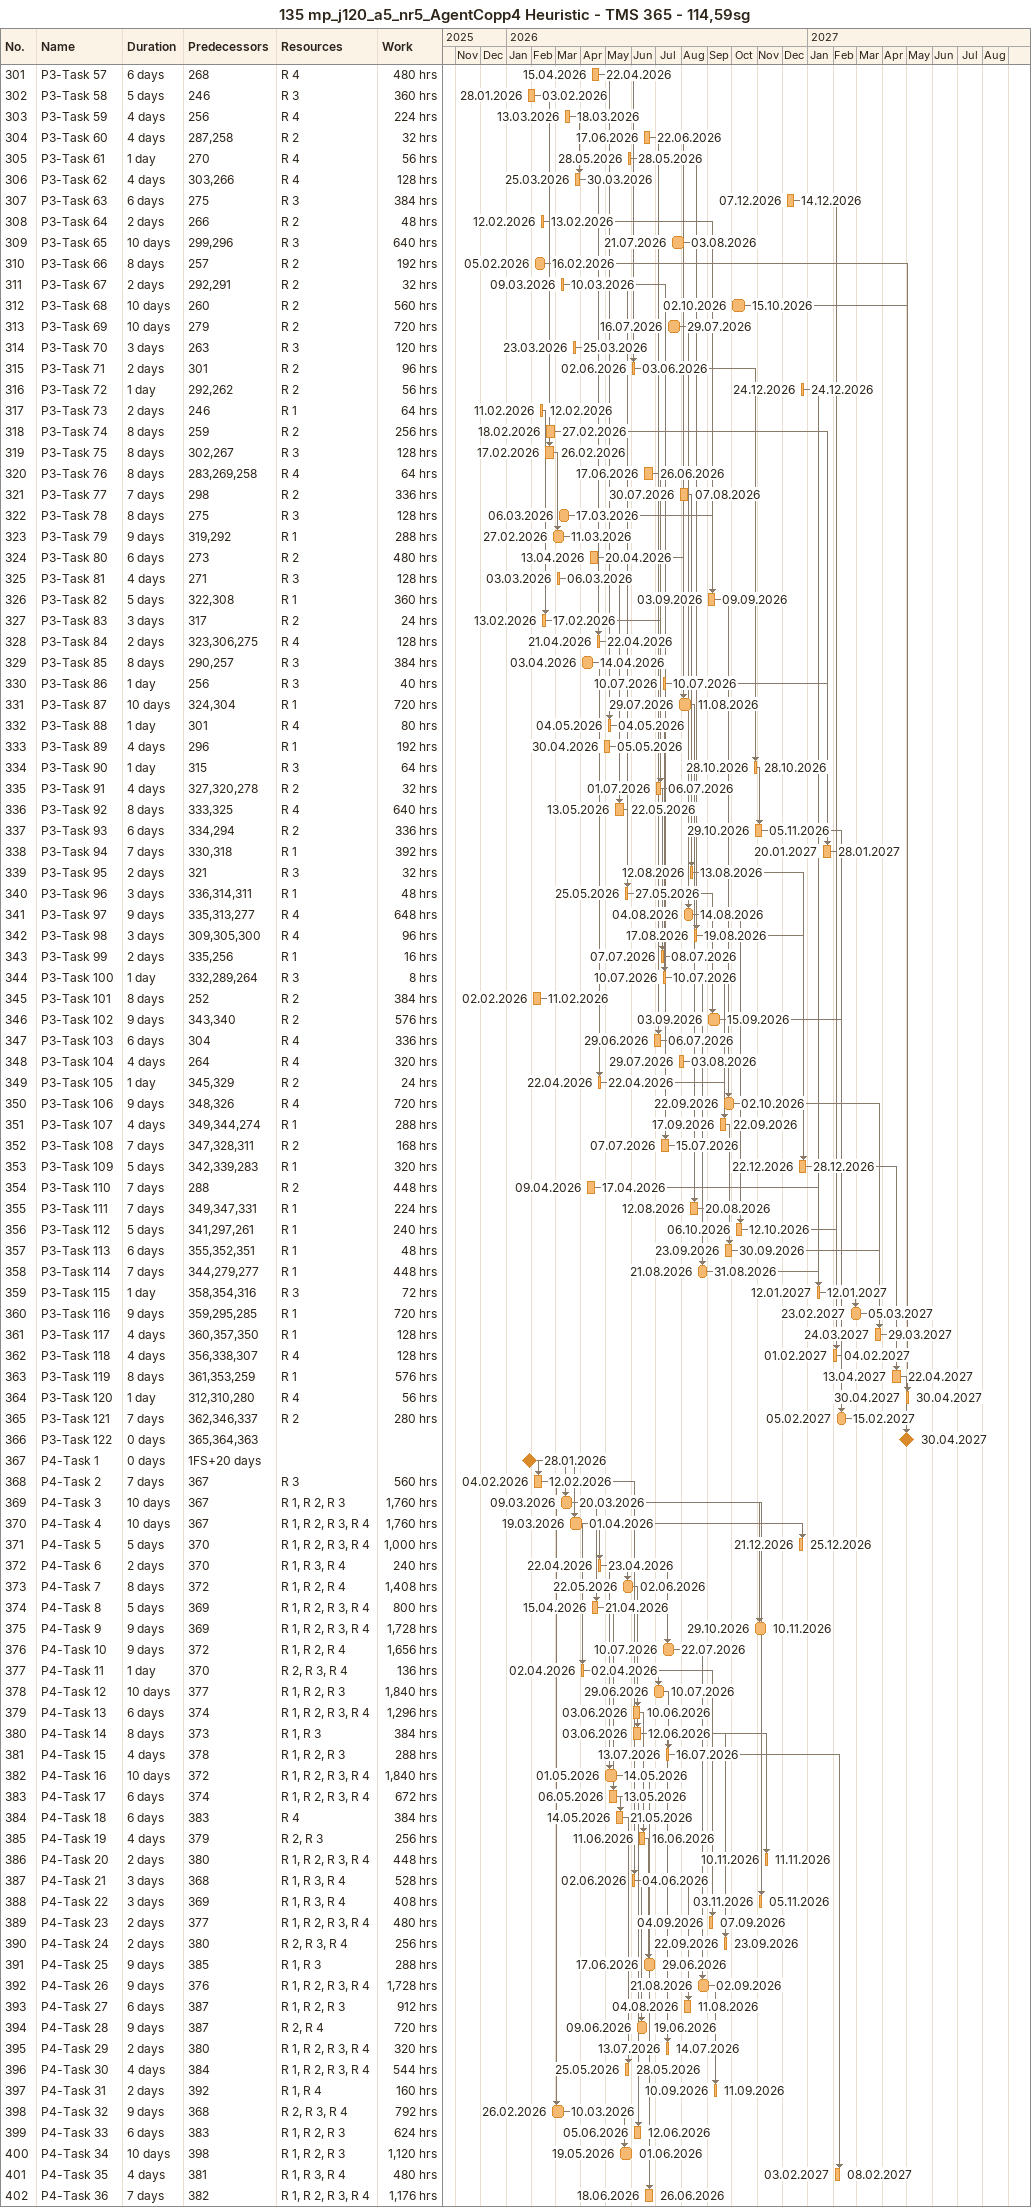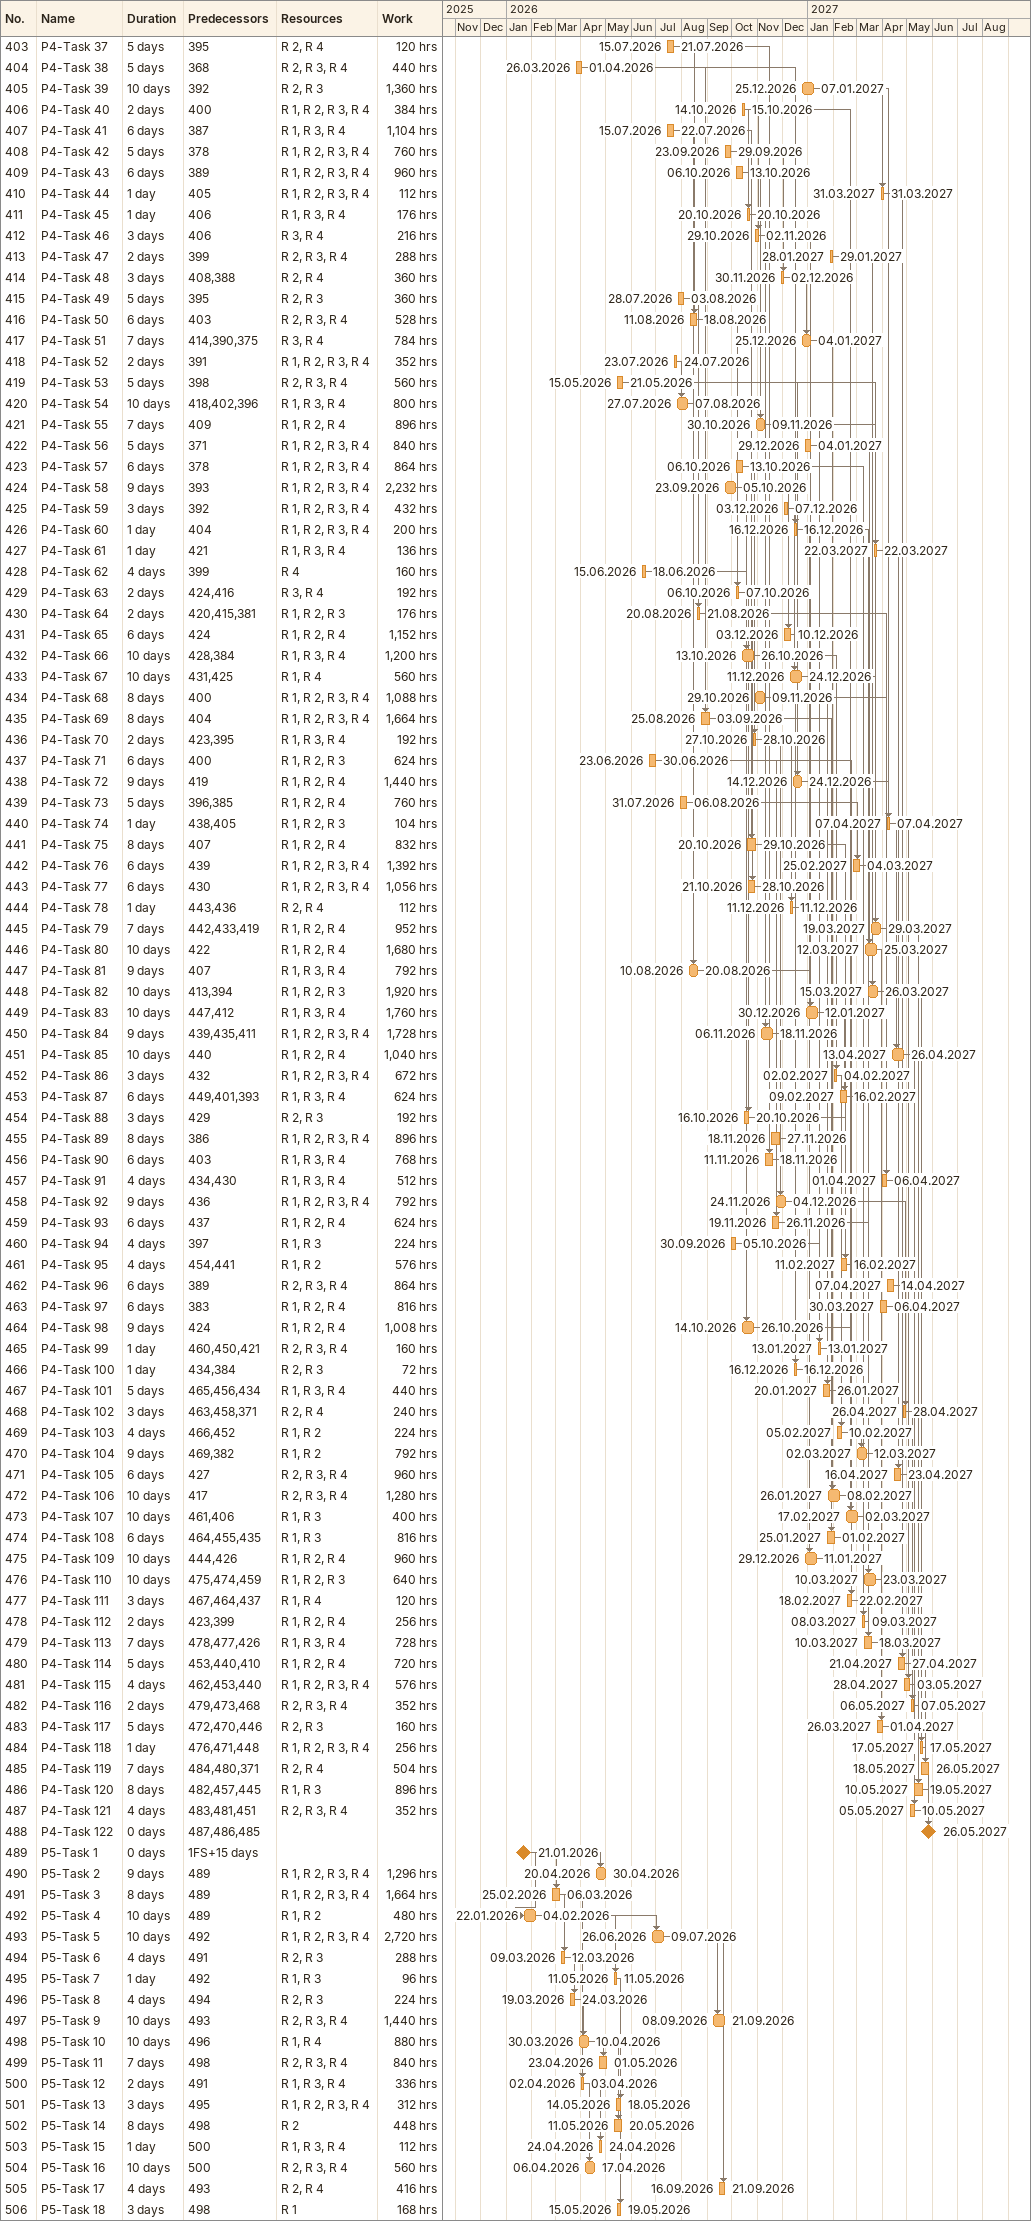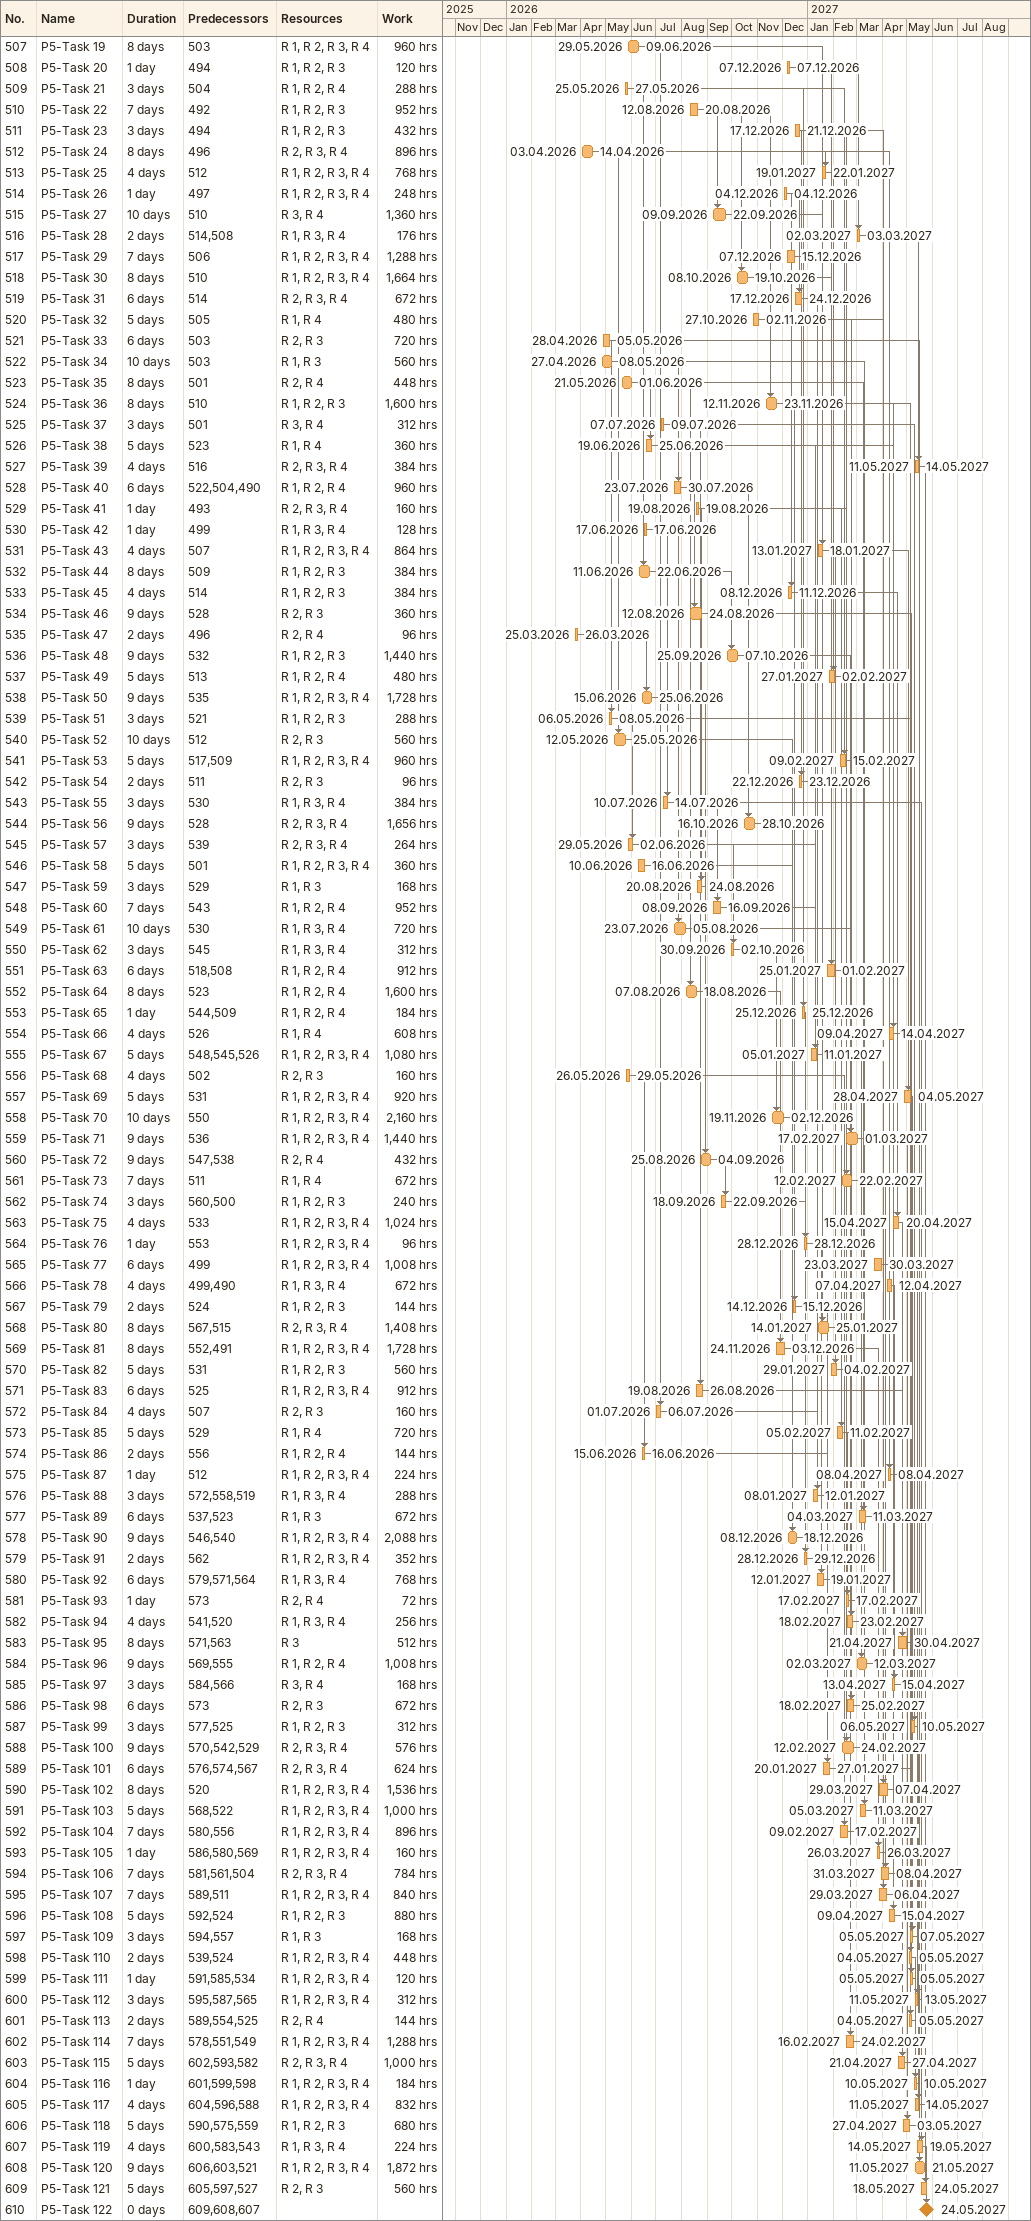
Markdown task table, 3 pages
135 mp_j120_a5_nr5_AgentCopp4 Heuristic - TMS 365 - 114,59sg

| ID | Task | Duration | Start | Finish | Predecessors | Resources | Work (h) |
|---|---|---|---|---|---|---|---|
| 301 | P3-Task 57 | 6d | 2026-04-15 | 2026-04-22 | 268 | R 4 | 480 |
| 302 | P3-Task 58 | 5d | 2026-01-28 | 2026-02-03 | 246 | R 3 | 360 |
| 303 | P3-Task 59 | 4d | 2026-03-13 | 2026-03-18 | 256 | R 4 | 224 |
| 304 | P3-Task 60 | 4d | 2026-06-17 | 2026-06-22 | 287, 258 | R 2 | 32 |
| 305 | P3-Task 61 | 1d | 2026-05-28 | 2026-05-28 | 270 | R 4 | 56 |
| 306 | P3-Task 62 | 4d | 2026-03-25 | 2026-03-30 | 303, 266 | R 4 | 128 |
| 307 | P3-Task 63 | 6d | 2026-12-07 | 2026-12-14 | 275 | R 3 | 384 |
| 308 | P3-Task 64 | 2d | 2026-02-12 | 2026-02-13 | 266 | R 2 | 48 |
| 309 | P3-Task 65 | 10d | 2026-07-21 | 2026-08-03 | 299, 296 | R 3 | 640 |
| 310 | P3-Task 66 | 8d | 2026-02-05 | 2026-02-16 | 257 | R 2 | 192 |
| 311 | P3-Task 67 | 2d | 2026-03-09 | 2026-03-10 | 292, 291 | R 2 | 32 |
| 312 | P3-Task 68 | 10d | 2026-10-02 | 2026-10-15 | 260 | R 2 | 560 |
| 313 | P3-Task 69 | 10d | 2026-07-16 | 2026-07-29 | 279 | R 2 | 720 |
| 314 | P3-Task 70 | 3d | 2026-03-23 | 2026-03-25 | 263 | R 3 | 120 |
| 315 | P3-Task 71 | 2d | 2026-06-02 | 2026-06-03 | 301 | R 2 | 96 |
| 316 | P3-Task 72 | 1d | 2026-12-24 | 2026-12-24 | 292, 262 | R 2 | 56 |
| 317 | P3-Task 73 | 2d | 2026-02-11 | 2026-02-12 | 246 | R 1 | 64 |
| 318 | P3-Task 74 | 8d | 2026-02-18 | 2026-02-27 | 259 | R 2 | 256 |
| 319 | P3-Task 75 | 8d | 2026-02-17 | 2026-02-26 | 302, 267 | R 3 | 128 |
| 320 | P3-Task 76 | 8d | 2026-06-17 | 2026-06-26 | 283, 269, 258 | R 4 | 64 |
| 321 | P3-Task 77 | 7d | 2026-07-30 | 2026-08-07 | 298 | R 2 | 336 |
| 322 | P3-Task 78 | 8d | 2026-03-06 | 2026-03-17 | 275 | R 3 | 128 |
| 323 | P3-Task 79 | 9d | 2026-02-27 | 2026-03-11 | 319, 292 | R 1 | 288 |
| 324 | P3-Task 80 | 6d | 2026-04-13 | 2026-04-20 | 273 | R 2 | 480 |
| 325 | P3-Task 81 | 4d | 2026-03-03 | 2026-03-06 | 271 | R 3 | 128 |
| 326 | P3-Task 82 | 5d | 2026-09-03 | 2026-09-09 | 322, 308 | R 1 | 360 |
| 327 | P3-Task 83 | 3d | 2026-02-13 | 2026-02-17 | 317 | R 2 | 24 |
| 328 | P3-Task 84 | 2d | 2026-04-21 | 2026-04-22 | 323, 306, 275 | R 4 | 128 |
| 329 | P3-Task 85 | 8d | 2026-04-03 | 2026-04-14 | 290, 257 | R 3 | 384 |
| 330 | P3-Task 86 | 1d | 2026-07-10 | 2026-07-10 | 256 | R 3 | 40 |
| 331 | P3-Task 87 | 10d | 2026-07-29 | 2026-08-11 | 324, 304 | R 1 | 720 |
| 332 | P3-Task 88 | 1d | 2026-05-04 | 2026-05-04 | 301 | R 4 | 80 |
| 333 | P3-Task 89 | 4d | 2026-04-30 | 2026-05-05 | 296 | R 1 | 192 |
| 334 | P3-Task 90 | 1d | 2026-10-28 | 2026-10-28 | 315 | R 3 | 64 |
| 335 | P3-Task 91 | 4d | 2026-07-01 | 2026-07-06 | 327, 320, 278 | R 2 | 32 |
| 336 | P3-Task 92 | 8d | 2026-05-13 | 2026-05-22 | 333, 325 | R 4 | 640 |
| 337 | P3-Task 93 | 6d | 2026-10-29 | 2026-11-05 | 334, 294 | R 2 | 336 |
| 338 | P3-Task 94 | 7d | 2027-01-20 | 2027-01-28 | 330, 318 | R 1 | 392 |
| 339 | P3-Task 95 | 2d | 2026-08-12 | 2026-08-13 | 321 | R 3 | 32 |
| 340 | P3-Task 96 | 3d | 2026-05-25 | 2026-05-27 | 336, 314, 311 | R 1 | 48 |
| 341 | P3-Task 97 | 9d | 2026-08-04 | 2026-08-14 | 335, 313, 277 | R 4 | 648 |
| 342 | P3-Task 98 | 3d | 2026-08-17 | 2026-08-19 | 309, 305, 300 | R 4 | 96 |
| 343 | P3-Task 99 | 2d | 2026-07-07 | 2026-07-08 | 335, 256 | R 1 | 16 |
| 344 | P3-Task 100 | 1d | 2026-07-10 | 2026-07-10 | 332, 289, 264 | R 3 | 8 |
| 345 | P3-Task 101 | 8d | 2026-02-02 | 2026-02-11 | 252 | R 2 | 384 |
| 346 | P3-Task 102 | 9d | 2026-09-03 | 2026-09-15 | 343, 340 | R 2 | 576 |
| 347 | P3-Task 103 | 6d | 2026-06-29 | 2026-07-06 | 304 | R 4 | 336 |
| 348 | P3-Task 104 | 4d | 2026-07-29 | 2026-08-03 | 264 | R 4 | 320 |
| 349 | P3-Task 105 | 1d | 2026-04-22 | 2026-04-22 | 345, 329 | R 2 | 24 |
| 350 | P3-Task 106 | 9d | 2026-09-22 | 2026-10-02 | 348, 326 | R 4 | 720 |
| 351 | P3-Task 107 | 4d | 2026-09-17 | 2026-09-22 | 349, 344, 274 | R 1 | 288 |
| 352 | P3-Task 108 | 7d | 2026-07-07 | 2026-07-15 | 347, 328, 311 | R 2 | 168 |
| 353 | P3-Task 109 | 5d | 2026-12-22 | 2026-12-28 | 342, 339, 283 | R 1 | 320 |
| 354 | P3-Task 110 | 7d | 2026-04-09 | 2026-04-17 | 288 | R 2 | 448 |
| 355 | P3-Task 111 | 7d | 2026-08-12 | 2026-08-20 | 349, 347, 331 | R 1 | 224 |
| 356 | P3-Task 112 | 5d | 2026-10-06 | 2026-10-12 | 341, 297, 261 | R 1 | 240 |
| 357 | P3-Task 113 | 6d | 2026-09-23 | 2026-09-30 | 355, 352, 351 | R 1 | 48 |
| 358 | P3-Task 114 | 7d | 2026-08-21 | 2026-08-31 | 344, 279, 277 | R 1 | 448 |
| 359 | P3-Task 115 | 1d | 2027-01-12 | 2027-01-12 | 358, 354, 316 | R 3 | 72 |
| 360 | P3-Task 116 | 9d | 2027-02-23 | 2027-03-05 | 359, 295, 285 | R 1 | 720 |
| 361 | P3-Task 117 | 4d | 2027-03-24 | 2027-03-29 | 360, 357, 350 | R 1 | 128 |
| 362 | P3-Task 118 | 4d | 2027-02-01 | 2027-02-04 | 356, 338, 307 | R 4 | 128 |
| 363 | P3-Task 119 | 8d | 2027-04-13 | 2027-04-22 | 361, 353, 259 | R 1 | 576 |
| 364 | P3-Task 120 | 1d | 2027-04-30 | 2027-04-30 | 312, 310, 280 | R 4 | 56 |
| 365 | P3-Task 121 | 7d | 2027-02-05 | 2027-02-15 | 362, 346, 337 | R 2 | 280 |
| 366 | P3-Task 122 | 0d | 2027-04-30 | 2027-04-30 | 365, 364, 363 |  |  |
| 367 | P4-Task 1 | 0d | 2026-01-28 | 2026-01-28 | 1FS+20d |  |  |
| 368 | P4-Task 2 | 7d | 2026-02-04 | 2026-02-12 | 367 | R 3 | 560 |
| 369 | P4-Task 3 | 10d | 2026-03-09 | 2026-03-20 | 367 | R 1, R 2, R 3 | 1760 |
| 370 | P4-Task 4 | 10d | 2026-03-19 | 2026-04-01 | 367 | R 1, R 2, R 3, R 4 | 1760 |
| 371 | P4-Task 5 | 5d | 2026-12-21 | 2026-12-25 | 370 | R 1, R 2, R 3, R 4 | 1000 |
| 372 | P4-Task 6 | 2d | 2026-04-22 | 2026-04-23 | 370 | R 1, R 3, R 4 | 240 |
| 373 | P4-Task 7 | 8d | 2026-05-22 | 2026-06-02 | 372 | R 1, R 2, R 4 | 1408 |
| 374 | P4-Task 8 | 5d | 2026-04-15 | 2026-04-21 | 369 | R 1, R 2, R 3, R 4 | 800 |
| 375 | P4-Task 9 | 9d | 2026-10-29 | 2026-11-10 | 369 | R 1, R 2, R 3, R 4 | 1728 |
| 376 | P4-Task 10 | 9d | 2026-07-10 | 2026-07-22 | 372 | R 1, R 2, R 4 | 1656 |
| 377 | P4-Task 11 | 1d | 2026-04-02 | 2026-04-02 | 370 | R 2, R 3, R 4 | 136 |
| 378 | P4-Task 12 | 10d | 2026-06-29 | 2026-07-10 | 377 | R 1, R 2, R 3 | 1840 |
| 379 | P4-Task 13 | 6d | 2026-06-03 | 2026-06-10 | 374 | R 1, R 2, R 3, R 4 | 1296 |
| 380 | P4-Task 14 | 8d | 2026-06-03 | 2026-06-12 | 373 | R 1, R 3 | 384 |
| 381 | P4-Task 15 | 4d | 2026-07-13 | 2026-07-16 | 378 | R 1, R 2, R 3 | 288 |
| 382 | P4-Task 16 | 10d | 2026-05-01 | 2026-05-14 | 372 | R 1, R 2, R 3, R 4 | 1840 |
| 383 | P4-Task 17 | 6d | 2026-05-06 | 2026-05-13 | 374 | R 1, R 2, R 3, R 4 | 672 |
| 384 | P4-Task 18 | 6d | 2026-05-14 | 2026-05-21 | 383 | R 4 | 384 |
| 385 | P4-Task 19 | 4d | 2026-06-11 | 2026-06-16 | 379 | R 2, R 3 | 256 |
| 386 | P4-Task 20 | 2d | 2026-11-10 | 2026-11-11 | 380 | R 1, R 2, R 3, R 4 | 448 |
| 387 | P4-Task 21 | 3d | 2026-06-02 | 2026-06-04 | 368 | R 1, R 3, R 4 | 528 |
| 388 | P4-Task 22 | 3d | 2026-11-03 | 2026-11-05 | 369 | R 1, R 3, R 4 | 408 |
| 389 | P4-Task 23 | 2d | 2026-09-04 | 2026-09-07 | 377 | R 1, R 2, R 3, R 4 | 480 |
| 390 | P4-Task 24 | 2d | 2026-09-22 | 2026-09-23 | 380 | R 2, R 3, R 4 | 256 |
| 391 | P4-Task 25 | 9d | 2026-06-17 | 2026-06-29 | 385 | R 1, R 3 | 288 |
| 392 | P4-Task 26 | 9d | 2026-08-21 | 2026-09-02 | 376 | R 1, R 2, R 3, R 4 | 1728 |
| 393 | P4-Task 27 | 6d | 2026-08-04 | 2026-08-11 | 387 | R 1, R 2, R 3 | 912 |
| 394 | P4-Task 28 | 9d | 2026-06-09 | 2026-06-19 | 387 | R 2, R 4 | 720 |
| 395 | P4-Task 29 | 2d | 2026-07-13 | 2026-07-14 | 380 | R 1, R 2, R 3, R 4 | 320 |
| 396 | P4-Task 30 | 4d | 2026-05-25 | 2026-05-28 | 384 | R 1, R 2, R 3, R 4 | 544 |
| 397 | P4-Task 31 | 2d | 2026-09-10 | 2026-09-11 | 392 | R 1, R 4 | 160 |
| 398 | P4-Task 32 | 9d | 2026-02-26 | 2026-03-10 | 368 | R 2, R 3, R 4 | 792 |
| 399 | P4-Task 33 | 6d | 2026-06-05 | 2026-06-12 | 383 | R 1, R 2, R 3 | 624 |
| 400 | P4-Task 34 | 10d | 2026-05-19 | 2026-06-01 | 398 | R 1, R 2, R 3 | 1120 |
| 401 | P4-Task 35 | 4d | 2027-02-03 | 2027-02-08 | 381 | R 1, R 3, R 4 | 480 |
| 402 | P4-Task 36 | 7d | 2026-06-18 | 2026-06-26 | 382 | R 1, R 2, R 3, R 4 | 1176 |
| 403 | P4-Task 37 | 5d | 2026-07-15 | 2026-07-21 | 395 | R 2, R 4 | 120 |
| 404 | P4-Task 38 | 5d | 2026-03-26 | 2026-04-01 | 368 | R 2, R 3, R 4 | 440 |
| 405 | P4-Task 39 | 10d | 2026-12-25 | 2027-01-07 | 392 | R 2, R 3 | 1360 |
| 406 | P4-Task 40 | 2d | 2026-10-14 | 2026-10-15 | 400 | R 1, R 2, R 3, R 4 | 384 |
| 407 | P4-Task 41 | 6d | 2026-07-15 | 2026-07-22 | 387 | R 1, R 3, R 4 | 1104 |
| 408 | P4-Task 42 | 5d | 2026-09-23 | 2026-09-29 | 378 | R 1, R 2, R 3, R 4 | 760 |
| 409 | P4-Task 43 | 6d | 2026-10-06 | 2026-10-13 | 389 | R 1, R 2, R 3, R 4 | 960 |
| 410 | P4-Task 44 | 1d | 2027-03-31 | 2027-03-31 | 405 | R 1, R 2, R 3, R 4 | 112 |
| 411 | P4-Task 45 | 1d | 2026-10-20 | 2026-10-20 | 406 | R 1, R 3, R 4 | 176 |
| 412 | P4-Task 46 | 3d | 2026-10-29 | 2026-11-02 | 406 | R 3, R 4 | 216 |
| 413 | P4-Task 47 | 2d | 2027-01-28 | 2027-01-29 | 399 | R 2, R 3, R 4 | 288 |
| 414 | P4-Task 48 | 3d | 2026-11-30 | 2026-12-02 | 408, 388 | R 2, R 4 | 360 |
| 415 | P4-Task 49 | 5d | 2026-07-28 | 2026-08-03 | 395 | R 2, R 3 | 360 |
| 416 | P4-Task 50 | 6d | 2026-08-11 | 2026-08-18 | 403 | R 2, R 3, R 4 | 528 |
| 417 | P4-Task 51 | 7d | 2026-12-25 | 2027-01-04 | 414, 390, 375 | R 3, R 4 | 784 |
| 418 | P4-Task 52 | 2d | 2026-07-23 | 2026-07-24 | 391 | R 1, R 2, R 3, R 4 | 352 |
| 419 | P4-Task 53 | 5d | 2026-05-15 | 2026-05-21 | 398 | R 2, R 3, R 4 | 560 |
| 420 | P4-Task 54 | 10d | 2026-07-27 | 2026-08-07 | 418, 402, 396 | R 1, R 3, R 4 | 800 |
| 421 | P4-Task 55 | 7d | 2026-10-30 | 2026-11-09 | 409 | R 1, R 2, R 4 | 896 |
| 422 | P4-Task 56 | 5d | 2026-12-29 | 2027-01-04 | 371 | R 1, R 2, R 3, R 4 | 840 |
| 423 | P4-Task 57 | 6d | 2026-10-06 | 2026-10-13 | 378 | R 1, R 2, R 3, R 4 | 864 |
| 424 | P4-Task 58 | 9d | 2026-09-23 | 2026-10-05 | 393 | R 1, R 2, R 3, R 4 | 2232 |
| 425 | P4-Task 59 | 3d | 2026-12-03 | 2026-12-07 | 392 | R 1, R 2, R 3, R 4 | 432 |
| 426 | P4-Task 60 | 1d | 2026-12-16 | 2026-12-16 | 404 | R 1, R 2, R 3, R 4 | 200 |
| 427 | P4-Task 61 | 1d | 2027-03-22 | 2027-03-22 | 421 | R 1, R 3, R 4 | 136 |
| 428 | P4-Task 62 | 4d | 2026-06-15 | 2026-06-18 | 399 | R 4 | 160 |
| 429 | P4-Task 63 | 2d | 2026-10-06 | 2026-10-07 | 424, 416 | R 3, R 4 | 192 |
| 430 | P4-Task 64 | 2d | 2026-08-20 | 2026-08-21 | 420, 415, 381 | R 1, R 2, R 3 | 176 |
| 431 | P4-Task 65 | 6d | 2026-12-03 | 2026-12-10 | 424 | R 1, R 2, R 4 | 1152 |
| 432 | P4-Task 66 | 10d | 2026-10-13 | 2026-10-26 | 428, 384 | R 1, R 3, R 4 | 1200 |
| 433 | P4-Task 67 | 10d | 2026-12-11 | 2026-12-24 | 431, 425 | R 1, R 4 | 560 |
| 434 | P4-Task 68 | 8d | 2026-10-29 | 2026-11-09 | 400 | R 1, R 2, R 3, R 4 | 1088 |
| 435 | P4-Task 69 | 8d | 2026-08-25 | 2026-09-03 | 404 | R 1, R 2, R 3, R 4 | 1664 |
| 436 | P4-Task 70 | 2d | 2026-10-27 | 2026-10-28 | 423, 395 | R 1, R 3, R 4 | 192 |
| 437 | P4-Task 71 | 6d | 2026-06-23 | 2026-06-30 | 400 | R 1, R 2, R 3 | 624 |
| 438 | P4-Task 72 | 9d | 2026-12-14 | 2026-12-24 | 419 | R 1, R 2, R 4 | 1440 |
| 439 | P4-Task 73 | 5d | 2026-07-31 | 2026-08-06 | 396, 385 | R 1, R 2, R 4 | 760 |
| 440 | P4-Task 74 | 1d | 2027-04-07 | 2027-04-07 | 438, 405 | R 1, R 2, R 3 | 104 |
| 441 | P4-Task 75 | 8d | 2026-10-20 | 2026-10-29 | 407 | R 1, R 2, R 4 | 832 |
| 442 | P4-Task 76 | 6d | 2027-02-25 | 2027-03-04 | 439 | R 1, R 2, R 3, R 4 | 1392 |
| 443 | P4-Task 77 | 6d | 2026-10-21 | 2026-10-28 | 430 | R 1, R 2, R 3, R 4 | 1056 |
| 444 | P4-Task 78 | 1d | 2026-12-11 | 2026-12-11 | 443, 436 | R 2, R 4 | 112 |
| 445 | P4-Task 79 | 7d | 2027-03-19 | 2027-03-29 | 442, 433, 419 | R 1, R 2, R 4 | 952 |
| 446 | P4-Task 80 | 10d | 2027-03-12 | 2027-03-25 | 422 | R 1, R 2, R 4 | 1680 |
| 447 | P4-Task 81 | 9d | 2026-08-10 | 2026-08-20 | 407 | R 1, R 3, R 4 | 792 |
| 448 | P4-Task 82 | 10d | 2027-03-15 | 2027-03-26 | 413, 394 | R 1, R 2, R 3 | 1920 |
| 449 | P4-Task 83 | 10d | 2026-12-30 | 2027-01-12 | 447, 412 | R 1, R 3, R 4 | 1760 |
| 450 | P4-Task 84 | 9d | 2026-11-06 | 2026-11-18 | 439, 435, 411 | R 1, R 2, R 3, R 4 | 1728 |
| 451 | P4-Task 85 | 10d | 2027-04-13 | 2027-04-26 | 440 | R 1, R 2, R 4 | 1040 |
| 452 | P4-Task 86 | 3d | 2027-02-02 | 2027-02-04 | 432 | R 1, R 2, R 3, R 4 | 672 |
| 453 | P4-Task 87 | 6d | 2027-02-09 | 2027-02-16 | 449, 401, 393 | R 1, R 3, R 4 | 624 |
| 454 | P4-Task 88 | 3d | 2026-10-16 | 2026-10-20 | 429 | R 2, R 3 | 192 |
| 455 | P4-Task 89 | 8d | 2026-11-18 | 2026-11-27 | 386 | R 1, R 2, R 3, R 4 | 896 |
| 456 | P4-Task 90 | 6d | 2026-11-11 | 2026-11-18 | 403 | R 1, R 3, R 4 | 768 |
| 457 | P4-Task 91 | 4d | 2027-04-01 | 2027-04-06 | 434, 430 | R 1, R 3, R 4 | 512 |
| 458 | P4-Task 92 | 9d | 2026-11-24 | 2026-12-04 | 436 | R 1, R 2, R 3, R 4 | 792 |
| 459 | P4-Task 93 | 6d | 2026-11-19 | 2026-11-26 | 437 | R 1, R 2, R 4 | 624 |
| 460 | P4-Task 94 | 4d | 2026-09-30 | 2026-10-05 | 397 | R 1, R 3 | 224 |
| 461 | P4-Task 95 | 4d | 2027-02-11 | 2027-02-16 | 454, 441 | R 1, R 2 | 576 |
| 462 | P4-Task 96 | 6d | 2027-04-07 | 2027-04-14 | 389 | R 2, R 3, R 4 | 864 |
| 463 | P4-Task 97 | 6d | 2027-03-30 | 2027-04-06 | 383 | R 1, R 2, R 4 | 816 |
| 464 | P4-Task 98 | 9d | 2026-10-14 | 2026-10-26 | 424 | R 1, R 2, R 4 | 1008 |
| 465 | P4-Task 99 | 1d | 2027-01-13 | 2027-01-13 | 460, 450, 421 | R 2, R 3, R 4 | 160 |
| 466 | P4-Task 100 | 1d | 2026-12-16 | 2026-12-16 | 434, 384 | R 2, R 3 | 72 |
| 467 | P4-Task 101 | 5d | 2027-01-20 | 2027-01-26 | 465, 456, 434 | R 1, R 3, R 4 | 440 |
| 468 | P4-Task 102 | 3d | 2027-04-26 | 2027-04-28 | 463, 458, 371 | R 2, R 4 | 240 |
| 469 | P4-Task 103 | 4d | 2027-02-05 | 2027-02-10 | 466, 452 | R 1, R 2 | 224 |
| 470 | P4-Task 104 | 9d | 2027-03-02 | 2027-03-12 | 469, 382 | R 1, R 2 | 792 |
| 471 | P4-Task 105 | 6d | 2027-04-16 | 2027-04-23 | 427 | R 2, R 3, R 4 | 960 |
| 472 | P4-Task 106 | 10d | 2027-01-26 | 2027-02-08 | 417 | R 2, R 3, R 4 | 1280 |
| 473 | P4-Task 107 | 10d | 2027-02-17 | 2027-03-02 | 461, 406 | R 1, R 3 | 400 |
| 474 | P4-Task 108 | 6d | 2027-01-25 | 2027-02-01 | 464, 455, 435 | R 1, R 3 | 816 |
| 475 | P4-Task 109 | 10d | 2026-12-29 | 2027-01-11 | 444, 426 | R 1, R 2, R 4 | 960 |
| 476 | P4-Task 110 | 10d | 2027-03-10 | 2027-03-23 | 475, 474, 459 | R 1, R 2, R 3 | 640 |
| 477 | P4-Task 111 | 3d | 2027-02-18 | 2027-02-22 | 467, 464, 437 | R 1, R 4 | 120 |
| 478 | P4-Task 112 | 2d | 2027-03-08 | 2027-03-09 | 423, 399 | R 1, R 2, R 4 | 256 |
| 479 | P4-Task 113 | 7d | 2027-03-10 | 2027-03-18 | 478, 477, 426 | R 1, R 3, R 4 | 728 |
| 480 | P4-Task 114 | 5d | 2027-04-21 | 2027-04-27 | 453, 440, 410 | R 1, R 2, R 4 | 720 |
| 481 | P4-Task 115 | 4d | 2027-04-28 | 2027-05-03 | 462, 453, 440 | R 1, R 2, R 3, R 4 | 576 |
| 482 | P4-Task 116 | 2d | 2027-05-06 | 2027-05-07 | 479, 473, 468 | R 2, R 3, R 4 | 352 |
| 483 | P4-Task 117 | 5d | 2027-03-26 | 2027-04-01 | 472, 470, 446 | R 2, R 3 | 160 |
| 484 | P4-Task 118 | 1d | 2027-05-17 | 2027-05-17 | 476, 471, 448 | R 1, R 2, R 3, R 4 | 256 |
| 485 | P4-Task 119 | 7d | 2027-05-18 | 2027-05-26 | 484, 480, 371 | R 2, R 4 | 504 |
| 486 | P4-Task 120 | 8d | 2027-05-10 | 2027-05-19 | 482, 457, 445 | R 1, R 3 | 896 |
| 487 | P4-Task 121 | 4d | 2027-05-05 | 2027-05-10 | 483, 481, 451 | R 2, R 3, R 4 | 352 |
| 488 | P4-Task 122 | 0d | 2027-05-26 | 2027-05-26 | 487, 486, 485 |  |  |
| 489 | P5-Task 1 | 0d | 2026-01-21 | 2026-01-21 | 1FS+15d |  |  |
| 490 | P5-Task 2 | 9d | 2026-04-20 | 2026-04-30 | 489 | R 1, R 2, R 3, R 4 | 1296 |
| 491 | P5-Task 3 | 8d | 2026-02-25 | 2026-03-06 | 489 | R 1, R 2, R 3, R 4 | 1664 |
| 492 | P5-Task 4 | 10d | 2026-01-22 | 2026-02-04 | 489 | R 1, R 2 | 480 |
| 493 | P5-Task 5 | 10d | 2026-06-26 | 2026-07-09 | 492 | R 1, R 2, R 3, R 4 | 2720 |
| 494 | P5-Task 6 | 4d | 2026-03-09 | 2026-03-12 | 491 | R 2, R 3 | 288 |
| 495 | P5-Task 7 | 1d | 2026-05-11 | 2026-05-11 | 492 | R 1, R 3 | 96 |
| 496 | P5-Task 8 | 4d | 2026-03-19 | 2026-03-24 | 494 | R 2, R 3 | 224 |
| 497 | P5-Task 9 | 10d | 2026-09-08 | 2026-09-21 | 493 | R 2, R 3, R 4 | 1440 |
| 498 | P5-Task 10 | 10d | 2026-03-30 | 2026-04-10 | 496 | R 1, R 4 | 880 |
| 499 | P5-Task 11 | 7d | 2026-04-23 | 2026-05-01 | 498 | R 2, R 3, R 4 | 840 |
| 500 | P5-Task 12 | 2d | 2026-04-02 | 2026-04-03 | 491 | R 1, R 3, R 4 | 336 |
| 501 | P5-Task 13 | 3d | 2026-05-14 | 2026-05-18 | 495 | R 1, R 2, R 3, R 4 | 312 |
| 502 | P5-Task 14 | 8d | 2026-05-11 | 2026-05-20 | 498 | R 2 | 448 |
| 503 | P5-Task 15 | 1d | 2026-04-24 | 2026-04-24 | 500 | R 1, R 3, R 4 | 112 |
| 504 | P5-Task 16 | 10d | 2026-04-06 | 2026-04-17 | 500 | R 2, R 3, R 4 | 560 |
| 505 | P5-Task 17 | 4d | 2026-09-16 | 2026-09-21 | 493 | R 2, R 4 | 416 |
| 506 | P5-Task 18 | 3d | 2026-05-15 | 2026-05-19 | 498 | R 1 | 168 |
| 507 | P5-Task 19 | 8d | 2026-05-29 | 2026-06-09 | 503 | R 1, R 2, R 3, R 4 | 960 |
| 508 | P5-Task 20 | 1d | 2026-12-07 | 2026-12-07 | 494 | R 1, R 2, R 3 | 120 |
| 509 | P5-Task 21 | 3d | 2026-05-25 | 2026-05-27 | 504 | R 1, R 2, R 4 | 288 |
| 510 | P5-Task 22 | 7d | 2026-08-12 | 2026-08-20 | 492 | R 1, R 2, R 3 | 952 |
| 511 | P5-Task 23 | 3d | 2026-12-17 | 2026-12-21 | 494 | R 1, R 2, R 3 | 432 |
| 512 | P5-Task 24 | 8d | 2026-04-03 | 2026-04-14 | 496 | R 2, R 3, R 4 | 896 |
| 513 | P5-Task 25 | 4d | 2027-01-19 | 2027-01-22 | 512 | R 1, R 2, R 3, R 4 | 768 |
| 514 | P5-Task 26 | 1d | 2026-12-04 | 2026-12-04 | 497 | R 1, R 2, R 3, R 4 | 248 |
| 515 | P5-Task 27 | 10d | 2026-09-09 | 2026-09-22 | 510 | R 3, R 4 | 1360 |
| 516 | P5-Task 28 | 2d | 2027-03-02 | 2027-03-03 | 514, 508 | R 1, R 3, R 4 | 176 |
| 517 | P5-Task 29 | 7d | 2026-12-07 | 2026-12-15 | 506 | R 1, R 2, R 3, R 4 | 1288 |
| 518 | P5-Task 30 | 8d | 2026-10-08 | 2026-10-19 | 510 | R 1, R 2, R 3, R 4 | 1664 |
| 519 | P5-Task 31 | 6d | 2026-12-17 | 2026-12-24 | 514 | R 2, R 3, R 4 | 672 |
| 520 | P5-Task 32 | 5d | 2026-10-27 | 2026-11-02 | 505 | R 1, R 4 | 480 |
| 521 | P5-Task 33 | 6d | 2026-04-28 | 2026-05-05 | 503 | R 2, R 3 | 720 |
| 522 | P5-Task 34 | 10d | 2026-04-27 | 2026-05-08 | 503 | R 1, R 3 | 560 |
| 523 | P5-Task 35 | 8d | 2026-05-21 | 2026-06-01 | 501 | R 2, R 4 | 448 |
| 524 | P5-Task 36 | 8d | 2026-11-12 | 2026-11-23 | 510 | R 1, R 2, R 3 | 1600 |
| 525 | P5-Task 37 | 3d | 2026-07-07 | 2026-07-09 | 501 | R 3, R 4 | 312 |
| 526 | P5-Task 38 | 5d | 2026-06-19 | 2026-06-25 | 523 | R 1, R 4 | 360 |
| 527 | P5-Task 39 | 4d | 2027-05-11 | 2027-05-14 | 516 | R 2, R 3, R 4 | 384 |
| 528 | P5-Task 40 | 6d | 2026-07-23 | 2026-07-30 | 522, 504, 490 | R 1, R 2, R 4 | 960 |
| 529 | P5-Task 41 | 1d | 2026-08-19 | 2026-08-19 | 493 | R 2, R 3, R 4 | 160 |
| 530 | P5-Task 42 | 1d | 2026-06-17 | 2026-06-17 | 499 | R 1, R 3, R 4 | 128 |
| 531 | P5-Task 43 | 4d | 2027-01-13 | 2027-01-18 | 507 | R 1, R 2, R 3, R 4 | 864 |
| 532 | P5-Task 44 | 8d | 2026-06-11 | 2026-06-22 | 509 | R 1, R 2, R 3 | 384 |
| 533 | P5-Task 45 | 4d | 2026-12-08 | 2026-12-11 | 514 | R 1, R 2, R 3 | 384 |
| 534 | P5-Task 46 | 9d | 2026-08-12 | 2026-08-24 | 528 | R 2, R 3 | 360 |
| 535 | P5-Task 47 | 2d | 2026-03-25 | 2026-03-26 | 496 | R 2, R 4 | 96 |
| 536 | P5-Task 48 | 9d | 2026-09-25 | 2026-10-07 | 532 | R 1, R 2, R 3 | 1440 |
| 537 | P5-Task 49 | 5d | 2027-01-27 | 2027-02-02 | 513 | R 1, R 2, R 4 | 480 |
| 538 | P5-Task 50 | 9d | 2026-06-15 | 2026-06-25 | 535 | R 1, R 2, R 3, R 4 | 1728 |
| 539 | P5-Task 51 | 3d | 2026-05-06 | 2026-05-08 | 521 | R 1, R 2, R 3 | 288 |
| 540 | P5-Task 52 | 10d | 2026-05-12 | 2026-05-25 | 512 | R 2, R 3 | 560 |
| 541 | P5-Task 53 | 5d | 2027-02-09 | 2027-02-15 | 517, 509 | R 1, R 2, R 3, R 4 | 960 |
| 542 | P5-Task 54 | 2d | 2026-12-22 | 2026-12-23 | 511 | R 2, R 3 | 96 |
| 543 | P5-Task 55 | 3d | 2026-07-10 | 2026-07-14 | 530 | R 1, R 3, R 4 | 384 |
| 544 | P5-Task 56 | 9d | 2026-10-16 | 2026-10-28 | 528 | R 2, R 3, R 4 | 1656 |
| 545 | P5-Task 57 | 3d | 2026-05-29 | 2026-06-02 | 539 | R 2, R 3, R 4 | 264 |
| 546 | P5-Task 58 | 5d | 2026-06-10 | 2026-06-16 | 501 | R 1, R 2, R 3, R 4 | 360 |
| 547 | P5-Task 59 | 3d | 2026-08-20 | 2026-08-24 | 529 | R 1, R 3 | 168 |
| 548 | P5-Task 60 | 7d | 2026-09-08 | 2026-09-16 | 543 | R 1, R 2, R 4 | 952 |
| 549 | P5-Task 61 | 10d | 2026-07-23 | 2026-08-05 | 530 | R 1, R 3, R 4 | 720 |
| 550 | P5-Task 62 | 3d | 2026-09-30 | 2026-10-02 | 545 | R 1, R 3, R 4 | 312 |
| 551 | P5-Task 63 | 6d | 2027-01-25 | 2027-02-01 | 518, 508 | R 1, R 2, R 4 | 912 |
| 552 | P5-Task 64 | 8d | 2026-08-07 | 2026-08-18 | 523 | R 1, R 2, R 4 | 1600 |
| 553 | P5-Task 65 | 1d | 2026-12-25 | 2026-12-25 | 544, 509 | R 1, R 2, R 4 | 184 |
| 554 | P5-Task 66 | 4d | 2027-04-09 | 2027-04-14 | 526 | R 1, R 4 | 608 |
| 555 | P5-Task 67 | 5d | 2027-01-05 | 2027-01-11 | 548, 545, 526 | R 1, R 2, R 3, R 4 | 1080 |
| 556 | P5-Task 68 | 4d | 2026-05-26 | 2026-05-29 | 502 | R 2, R 3 | 160 |
| 557 | P5-Task 69 | 5d | 2027-04-28 | 2027-05-04 | 531 | R 1, R 2, R 3, R 4 | 920 |
| 558 | P5-Task 70 | 10d | 2026-11-19 | 2026-12-02 | 550 | R 1, R 2, R 3, R 4 | 2160 |
| 559 | P5-Task 71 | 9d | 2027-02-17 | 2027-03-01 | 536 | R 1, R 2, R 3, R 4 | 1440 |
| 560 | P5-Task 72 | 9d | 2026-08-25 | 2026-09-04 | 547, 538 | R 2, R 4 | 432 |
| 561 | P5-Task 73 | 7d | 2027-02-12 | 2027-02-22 | 511 | R 1, R 4 | 672 |
| 562 | P5-Task 74 | 3d | 2026-09-18 | 2026-09-22 | 560, 500 | R 1, R 2, R 3 | 240 |
| 563 | P5-Task 75 | 4d | 2027-04-15 | 2027-04-20 | 533 | R 1, R 2, R 3, R 4 | 1024 |
| 564 | P5-Task 76 | 1d | 2026-12-28 | 2026-12-28 | 553 | R 1, R 2, R 3, R 4 | 96 |
| 565 | P5-Task 77 | 6d | 2027-03-23 | 2027-03-30 | 499 | R 1, R 2, R 3, R 4 | 1008 |
| 566 | P5-Task 78 | 4d | 2027-04-07 | 2027-04-12 | 499, 490 | R 1, R 3, R 4 | 672 |
| 567 | P5-Task 79 | 2d | 2026-12-14 | 2026-12-15 | 524 | R 1, R 2, R 3 | 144 |
| 568 | P5-Task 80 | 8d | 2027-01-14 | 2027-01-25 | 567, 515 | R 2, R 3, R 4 | 1408 |
| 569 | P5-Task 81 | 8d | 2026-11-24 | 2026-12-03 | 552, 491 | R 1, R 2, R 3, R 4 | 1728 |
| 570 | P5-Task 82 | 5d | 2027-01-29 | 2027-02-04 | 531 | R 1, R 2, R 3 | 560 |
| 571 | P5-Task 83 | 6d | 2026-08-19 | 2026-08-26 | 525 | R 1, R 2, R 3, R 4 | 912 |
| 572 | P5-Task 84 | 4d | 2026-07-01 | 2026-07-06 | 507 | R 2, R 3 | 160 |
| 573 | P5-Task 85 | 5d | 2027-02-05 | 2027-02-11 | 529 | R 1, R 4 | 720 |
| 574 | P5-Task 86 | 2d | 2026-06-15 | 2026-06-16 | 556 | R 1, R 2, R 4 | 144 |
| 575 | P5-Task 87 | 1d | 2027-04-08 | 2027-04-08 | 512 | R 1, R 2, R 3, R 4 | 224 |
| 576 | P5-Task 88 | 3d | 2027-01-08 | 2027-01-12 | 572, 558, 519 | R 1, R 3, R 4 | 288 |
| 577 | P5-Task 89 | 6d | 2027-03-04 | 2027-03-11 | 537, 523 | R 1, R 3 | 672 |
| 578 | P5-Task 90 | 9d | 2026-12-08 | 2026-12-18 | 546, 540 | R 1, R 2, R 3, R 4 | 2088 |
| 579 | P5-Task 91 | 2d | 2026-12-28 | 2026-12-29 | 562 | R 1, R 2, R 3, R 4 | 352 |
| 580 | P5-Task 92 | 6d | 2027-01-12 | 2027-01-19 | 579, 571, 564 | R 1, R 3, R 4 | 768 |
| 581 | P5-Task 93 | 1d | 2027-02-17 | 2027-02-17 | 573 | R 2, R 4 | 72 |
| 582 | P5-Task 94 | 4d | 2027-02-18 | 2027-02-23 | 541, 520 | R 1, R 3, R 4 | 256 |
| 583 | P5-Task 95 | 8d | 2027-04-21 | 2027-04-30 | 571, 563 | R 3 | 512 |
| 584 | P5-Task 96 | 9d | 2027-03-02 | 2027-03-12 | 569, 555 | R 1, R 2, R 4 | 1008 |
| 585 | P5-Task 97 | 3d | 2027-04-13 | 2027-04-15 | 584, 566 | R 3, R 4 | 168 |
| 586 | P5-Task 98 | 6d | 2027-02-18 | 2027-02-25 | 573 | R 2, R 3 | 672 |
| 587 | P5-Task 99 | 3d | 2027-05-06 | 2027-05-10 | 577, 525 | R 1, R 2, R 3 | 312 |
| 588 | P5-Task 100 | 9d | 2027-02-12 | 2027-02-24 | 570, 542, 529 | R 2, R 3, R 4 | 576 |
| 589 | P5-Task 101 | 6d | 2027-01-20 | 2027-01-27 | 576, 574, 567 | R 2, R 3, R 4 | 624 |
| 590 | P5-Task 102 | 8d | 2027-03-29 | 2027-04-07 | 520 | R 1, R 2, R 3, R 4 | 1536 |
| 591 | P5-Task 103 | 5d | 2027-03-05 | 2027-03-11 | 568, 522 | R 1, R 2, R 3, R 4 | 1000 |
| 592 | P5-Task 104 | 7d | 2027-02-09 | 2027-02-17 | 580, 556 | R 1, R 2, R 3, R 4 | 896 |
| 593 | P5-Task 105 | 1d | 2027-03-26 | 2027-03-26 | 586, 580, 569 | R 1, R 2, R 3, R 4 | 160 |
| 594 | P5-Task 106 | 7d | 2027-03-31 | 2027-04-08 | 581, 561, 504 | R 2, R 3, R 4 | 784 |
| 595 | P5-Task 107 | 7d | 2027-03-29 | 2027-04-06 | 589, 511 | R 1, R 2, R 3, R 4 | 840 |
| 596 | P5-Task 108 | 5d | 2027-04-09 | 2027-04-15 | 592, 524 | R 1, R 2, R 3 | 880 |
| 597 | P5-Task 109 | 3d | 2027-05-05 | 2027-05-07 | 594, 557 | R 1, R 3 | 168 |
| 598 | P5-Task 110 | 2d | 2027-05-04 | 2027-05-05 | 539, 524 | R 1, R 2, R 3, R 4 | 448 |
| 599 | P5-Task 111 | 1d | 2027-05-05 | 2027-05-05 | 591, 585, 534 | R 1, R 2, R 3, R 4 | 120 |
| 600 | P5-Task 112 | 3d | 2027-05-11 | 2027-05-13 | 595, 587, 565 | R 1, R 2, R 3, R 4 | 312 |
| 601 | P5-Task 113 | 2d | 2027-05-04 | 2027-05-05 | 589, 554, 525 | R 2, R 4 | 144 |
| 602 | P5-Task 114 | 7d | 2027-02-16 | 2027-02-24 | 578, 551, 549 | R 1, R 2, R 3, R 4 | 1288 |
| 603 | P5-Task 115 | 5d | 2027-04-21 | 2027-04-27 | 602, 593, 582 | R 2, R 3, R 4 | 1000 |
| 604 | P5-Task 116 | 1d | 2027-05-10 | 2027-05-10 | 601, 599, 598 | R 1, R 2, R 3, R 4 | 184 |
| 605 | P5-Task 117 | 4d | 2027-05-11 | 2027-05-14 | 604, 596, 588 | R 1, R 2, R 3, R 4 | 832 |
| 606 | P5-Task 118 | 5d | 2027-04-27 | 2027-05-03 | 590, 575, 559 | R 1, R 2, R 3 | 680 |
| 607 | P5-Task 119 | 4d | 2027-05-14 | 2027-05-19 | 600, 583, 543 | R 1, R 3, R 4 | 224 |
| 608 | P5-Task 120 | 9d | 2027-05-11 | 2027-05-21 | 606, 603, 521 | R 1, R 2, R 3, R 4 | 1872 |
| 609 | P5-Task 121 | 5d | 2027-05-18 | 2027-05-24 | 605, 597, 527 | R 2, R 3 | 560 |
| 610 | P5-Task 122 | 0d | 2027-05-24 | 2027-05-24 | 609, 608, 607 |  |  |
